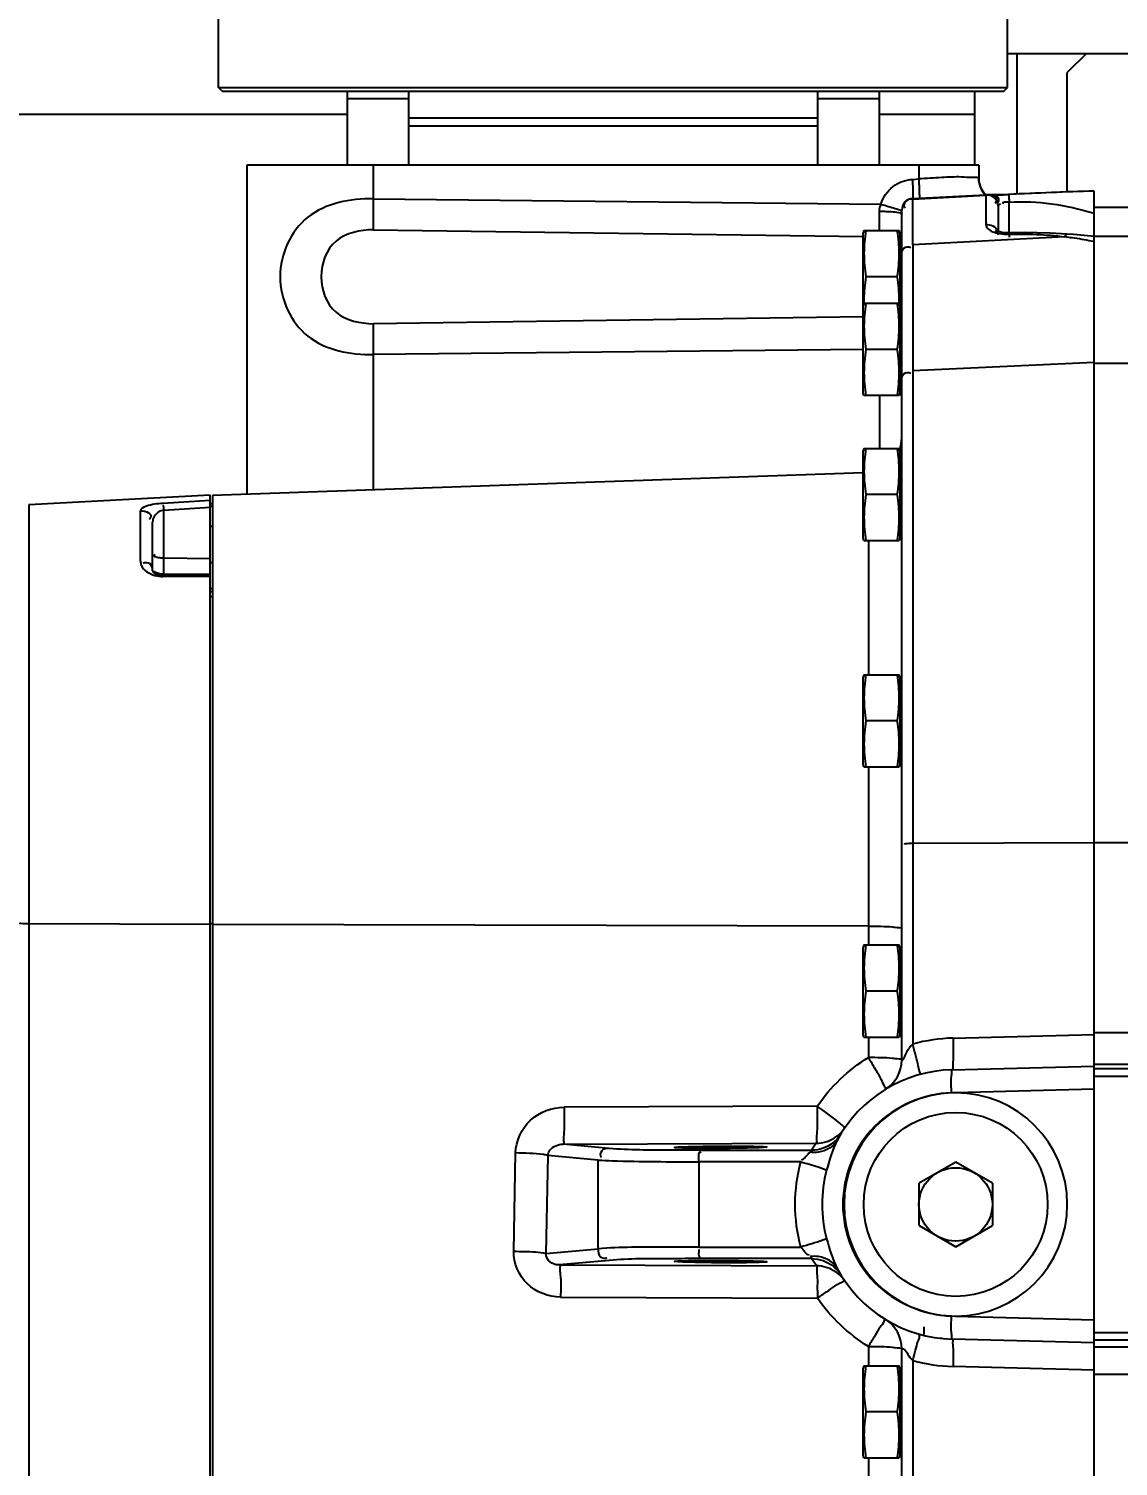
# Model space of a CAD drawing. Header units: millimetres. Extents: x 0 to 10500, y 0 to 7425.
# Drawn here: x 2471.9 to 2754.9, y 2016.7 to 2390.1 of the extents above; entities that cross this region are included whole.
import ezdxf

# ---------------------------------------------------------------- set-up
doc = ezdxf.new("R2010")
doc.units = ezdxf.units.MM
doc.header["$LTSCALE"] = 577.5
doc.layers.get('0').update_dxf_attribs({"linetype": 'CONTINUOUS'})
doc.layers.add('02___PRT_ALL_AXES', color=7, linetype='CONTINUOUS')
doc.layers.add('AXES', color=7, linetype='CONTINUOUS')
doc.styles.add('TEXTSTYLE_2', font='txt', dxfattribs={"width": 0.8})
doc.dimstyles.new('DIMSTYLE_1', dxfattribs={"dimtxt": 75, "dimasz": 3.5, "dimexe": 1.5, "dimexo": 1.5, "dimgap": 18.75, "dimtad": 1, "dimdec": 1, "dimtxsty": 'TEXTSTYLE_2', "dimblk": '_FILLED', "dimblk1": '_FILLED', "dimblk2": '_FILLED', "dimcen": 0.09, "dimadec": 1, "dimazin": 2, "dimtp": 0.1, "dimtm": 0.1, "dimtfac": 1, "dimtdec": 1, "dimtofl": 0, "dimtmove": 0, "dimatfit": 3, "dimldrblk": '_FILLED', "dimfxl": 1, "dimtolj": 1, "dimarcsym": 0})

# ---------------------------------------------------------------- blocks, each defined once
blk = doc.blocks.new('_FILLED')
at = {"color": 0, "linetype": 'ByBlock'}
blk.add_solid([(0, 0), (-1, 0.21), (-1, -0.21)], dxfattribs=at)
blk = doc.blocks.new('*D7')
at = {"color": 2, "linetype": 'Continuous', "transparency": 16777216}
for p, q in [((766.71, 2608.73), (681.85, 2608.73)), ((683.35, 2608.73), (683.35, 2129.73)), ((976.56, 2608.73), (818.98, 2608.73)), ((683.35, 1650.73), (683.35, 2129.73)), ((2711.14, 1650.73), (681.85, 1650.73))]:
    blk.add_line(p, q, dxfattribs=at)
at = {"color": 2, "linetype": 'Continuous', "transparency": 16777216, "xscale": 3.5, "yscale": 3.5, "zscale": 3.5}
for p, rotation in [((683.35, 2608.73), 90), ((683.35, 1650.73), 270)]:
    blk.add_blockref('_FILLED', p, dxfattribs=dict(at, rotation=rotation))
at = {"color": 2, "linetype": 'Continuous', "transparency": 16777216, "insert": (589.6, 2129.73), "char_height": 75, "width": 180, "attachment_point": 2, "rotation": 90, "line_spacing_factor": 0.9, "style": 'TEXTSTYLE_2'}
blk.add_mtext('958', dxfattribs=at)
blk = doc.blocks.new('*D8')
at = {"color": 2, "linetype": 'Continuous', "transparency": 16777216}
for p, q in [((2711.14, 2533.73), (889.89, 2533.73)), ((891.39, 2533.73), (891.39, 2129.73)), ((891.39, 1725.73), (891.39, 2129.73)), ((2711.14, 1725.73), (889.89, 1725.73))]:
    blk.add_line(p, q, dxfattribs=at)
at = {"color": 2, "linetype": 'Continuous', "transparency": 16777216, "xscale": 3.5, "yscale": 3.5, "zscale": 3.5}
for p, rotation in [((891.39, 2533.73), 90), ((891.39, 1725.73), 270)]:
    blk.add_blockref('_FILLED', p, dxfattribs=dict(at, rotation=rotation))
at = {"color": 2, "linetype": 'Continuous', "transparency": 16777216, "insert": (797.64, 2129.73), "char_height": 75, "width": 180, "attachment_point": 2, "rotation": 90, "line_spacing_factor": 0.9, "style": 'TEXTSTYLE_2'}
blk.add_mtext('808', dxfattribs=at)
blk = doc.blocks.new('*D9')
at = {"color": 2, "linetype": 'Continuous', "transparency": 16777216}
for p, q in [((747.82, 2633.73), (501.66, 2633.73)), ((503.16, 2633.73), (503.16, 2129.73)), ((503.16, 1625.73), (503.16, 2129.73)), ((2586.14, 1625.73), (501.66, 1625.73))]:
    blk.add_line(p, q, dxfattribs=at)
at = {"color": 2, "linetype": 'Continuous', "transparency": 16777216, "xscale": 3.5, "yscale": 3.5, "zscale": 3.5}
for p, rotation in [((503.16, 2633.73), 90), ((503.16, 1625.73), 270)]:
    blk.add_blockref('_FILLED', p, dxfattribs=dict(at, rotation=rotation))
at = {"color": 2, "linetype": 'Continuous', "transparency": 16777216, "insert": (409.41, 2129.73), "char_height": 75, "width": 240, "attachment_point": 2, "rotation": 90, "line_spacing_factor": 0.9, "style": 'TEXTSTYLE_2'}
blk.add_mtext('1008', dxfattribs=at)

msp = doc.modelspace()

# ---------------------------------------------------------------- linework, layer by layer
at = {"color": 3, "linetype": 'Continuous'}
for p, q in [((2726.19, 2383.73), (2746.69, 2383.73)), ((2728.69, 2347.19), (2728.69, 2383.73)), ((2717.69, 2354.73), (2717.69, 2373.9))]:
    msp.add_line(p, q, dxfattribs=at)
at = {"color": 7, "linetype": 'Continuous'}
for p, q in [((2746.69, 2383.73), (2741.69, 2378.73)), ((2746.69, 2383.73), (2802.69, 2383.73)), ((2741.69, 2347.74), (2741.69, 2378.73)), ((2522.19, 2373.9), (2521.19, 2374.9)), ((2521.19, 2374.9), (2726.19, 2374.9)), ((2522.19, 2373.9), (2725.19, 2373.9)), ((2570.6, 2371.9), (2554.6, 2371.9)), ((2692.79, 2371.9), (2676.79, 2371.9)), ((2725.19, 2373.9), (2726.19, 2374.9)), ((2676.79, 2366.9), (2570.6, 2366.9)), ((2570.6, 2364.9), (2676.79, 2364.9))]:
    msp.add_line(p, q, dxfattribs=at)
at = {"color": 6, "linetype": 'Continuous'}
for p, q in [((2528.59, 2354.73), (2528.59, 2269.21)), ((2718.69, 2354.73), (2528.59, 2354.73)), ((2561.41, 2354.73), (2561.41, 2345.96)), ((2703.17, 2351.11), (2703.17, 2354.73)), ((2718.69, 2354.73), (2718.69, 2351.14)), ((2701.43, 2351.01), (2703.17, 2351.11)), ((2718.71, 2350.67), (2718.69, 2351.14)), ((2719.27, 2348.59), (2718.71, 2350.67)), ((2561.41, 2345.96), (2693.28, 2344.58)), ((2701.52, 2346.02), (2720.53, 2347.03)), ((2701.53, 2346.02), (2701.54, 2345.89)), ((2701.54, 2333.97), (2701.53, 2346.02)), ((2701.54, 2345.89), (2720.54, 2346.9)), ((2720.39, 2347), (2719.27, 2348.59)), ((2720.53, 2347.02), (2720.53, 2347.03)), ((2720.53, 2347.03), (2720.53, 2346.22)), ((2720.53, 2346.22), (2720.53, 2343.64)), ((2721.1, 2347), (2721.01, 2347.01)), ((2721.25, 2347), (2721.1, 2347)), ((2721.47, 2346.99), (2721.25, 2347)), ((2721.74, 2346.98), (2721.47, 2346.99)), ((2721.99, 2346.98), (2721.74, 2346.98)), ((2721.77, 2346.97), (2721.99, 2346.98)), ((2722.48, 2346.97), (2721.99, 2346.98)), ((2723.2, 2346.97), (2722.48, 2346.97)), ((2724.08, 2346.99), (2723.2, 2346.97)), ((2725.09, 2347.02), (2724.08, 2346.99)), ((2726.39, 2347.08), (2725.09, 2347.02)), ((2726.38, 2347.08), (2726.39, 2347.08)), ((2732.45, 2347.37), (2726.39, 2347.08)), ((2726.61, 2337.12), (2726.61, 2345.11)), ((2741.63, 2347.74), (2732.45, 2347.37)), ((2748.69, 2347.97), (2741.63, 2347.74)), ((2748.69, 1875.49), (2748.69, 2347.96)), ((2698.69, 2122.24), (2698.69, 2343.02)), ((2720.53, 2343.64), (2720.53, 2339.32)), ((2723.69, 2344.03), (2723.69, 2337.52)), ((2801.52, 2343.73), (2748.69, 2343.73)), ((2561.41, 2337.93), (2688.84, 2336.13)), ((2688.87, 2337.73), (2688.69, 2337.09)), ((2688.87, 2337.73), (2698.02, 2337.73)), ((2698.19, 2337.09), (2698.02, 2337.73)), ((2723.37, 2337.67), (2723.28, 2337.72)), ((2723.28, 2337.72), (2723.43, 2337.53)), ((2723.66, 2337.53), (2723.37, 2337.67)), ((2688.69, 2318.19), (2688.69, 2337.08)), ((2698.19, 2337.09), (2698.19, 2318.43)), ((2698.69, 2337.09), (2698.19, 2337.09)), ((2740.96, 2336.07), (2701.54, 2333.97)), ((2701.54, 2333.97), (2701.54, 2126.38)), ((2723.43, 2337.53), (2723.68, 2336.77)), ((2724.71, 2337.24), (2723.66, 2337.53)), ((2723.68, 2336.77), (2723.69, 2336.59)), ((2726.21, 2337.12), (2724.71, 2337.24)), ((2730.44, 2337.19), (2726.21, 2337.12)), ((2726.38, 2336.77), (2726.45, 2337.12)), ((2737.22, 2337.06), (2730.44, 2337.19)), ((2741.66, 2336.81), (2737.22, 2337.06)), ((2743.29, 2336.68), (2741.66, 2336.81)), ((2747.86, 2336.24), (2743.29, 2336.68)), ((2748.69, 2336.15), (2747.86, 2336.24)), ((2798.39, 2336.15), (2748.69, 2336.15)), ((2697.52, 2325.73), (2689.36, 2325.73)), ((2688.68, 2315.33), (2561.41, 2313.52)), ((2688.87, 2318.83), (2688.69, 2318.19)), ((2688.69, 2295.48), (2688.69, 2318.18)), ((2688.87, 2318.83), (2698.02, 2318.83)), ((2698.19, 2318.19), (2698.02, 2318.83)), ((2698.19, 2318.19), (2698.19, 2295.47)), ((2698.69, 2318.19), (2698.19, 2318.19)), ((2688.69, 2306.83), (2561.41, 2305.5)), ((2561.41, 2305.5), (2561.41, 2270.36)), ((2697.52, 2306.83), (2689.36, 2306.83)), ((2701.54, 2301.36), (2748.69, 2303.5)), ((2748.69, 2303.29), (2798.21, 2303.29)), ((2688.87, 2294.83), (2688.69, 2295.47)), ((2698.02, 2294.83), (2688.87, 2294.83)), ((2692.9, 2294.83), (2692.9, 2281.13)), ((2698.19, 2295.47), (2698.02, 2294.83)), ((2698.69, 2295.47), (2698.19, 2295.47)), ((2688.87, 2281.13), (2688.69, 2280.49)), ((2688.69, 2257.78), (2688.69, 2280.48)), ((2688.87, 2281.13), (2698.02, 2281.13)), ((2698.19, 2280.49), (2698.02, 2281.13)), ((2698.19, 2280.49), (2698.19, 2257.77)), ((2698.69, 2280.49), (2698.19, 2280.49)), ((2688.69, 2274.81), (2519.69, 2268.9)), ((2519.08, 2268.97), (2471.92, 2266.5)), ((2519.08, 2267.58), (2506.76, 2266.8)), ((2519.08, 1928.56), (2519.08, 2268.97)), ((2519.69, 2266.73), (2519.08, 2266.73)), ((2519.69, 2268.9), (2519.69, 1927.56)), ((2697.52, 2269.13), (2689.36, 2269.13)), ((2471.92, 2266.5), (2471.92, 1929.96)), ((2500.92, 2251.84), (2500.92, 2264.87)), ((2507, 2265.07), (2519.08, 2265.83)), ((2507, 2248.47), (2507, 2265.07)), ((2519.08, 2266.09), (2519.69, 2266.09)), ((2504.08, 2249.42), (2504.08, 2261.96)), ((2519.69, 2260.81), (2519.08, 2260.81)), ((2688.87, 2257.13), (2688.69, 2257.77)), ((2698.02, 2257.13), (2688.87, 2257.13)), ((2690.01, 2257.13), (2690.01, 2222.33)), ((2698.19, 2257.77), (2698.02, 2257.13)), ((2698.69, 2257.77), (2698.19, 2257.77)), ((2519.08, 2252.46), (2507, 2252.59)), ((2504.09, 2249.4), (2504.06, 2249.44)), ((2504.06, 2249.44), (2504.08, 2249.31)), ((2504.08, 2249.31), (2504.08, 2249.31)), ((2504.46, 2249.08), (2504.09, 2249.4)), ((2505.3, 2248.7), (2504.46, 2249.08)), ((2506.49, 2248.48), (2505.3, 2248.7)), ((2506.9, 2248.47), (2506.49, 2248.48)), ((2506.9, 2248.47), (2519.08, 2248.55)), ((2519.08, 2248.29), (2507, 2248.21)), ((2519.69, 2251.39), (2519.08, 2251.39)), ((2506.76, 2247.88), (2510.86, 2247.89)), ((2519.08, 2244.71), (2519.69, 2244.71)), ((2519.08, 2243.93), (2519.69, 2243.93)), ((2519.69, 2242.58), (2519.08, 2242.58)), ((2688.87, 2222.33), (2688.69, 2221.69)), ((2688.87, 2222.33), (2698.02, 2222.33)), ((2698.19, 2221.69), (2698.02, 2222.33)), ((2688.69, 2198.98), (2688.69, 2221.68)), ((2698.19, 2221.69), (2698.19, 2198.97)), ((2698.69, 2221.69), (2698.19, 2221.69)), ((2697.52, 2210.33), (2689.36, 2210.33)), ((2688.87, 2198.33), (2688.69, 2198.97)), ((2698.02, 2198.33), (2688.87, 2198.33)), ((2690.01, 2198.33), (2690.01, 2152.13)), ((2698.19, 2198.97), (2698.02, 2198.33)), ((2698.69, 2198.97), (2698.19, 2198.97)), ((2748.69, 2178.69), (2701.54, 2178.48)), ((2870.76, 2178.67), (2748.69, 2178.67)), ((2519.08, 2157.44), (2471.92, 2157.61)), ((2519.69, 2157.6), (2519.08, 2157.6)), ((2690.01, 2157.03), (2519.69, 2157.44)), ((2688.87, 2152.13), (2688.69, 2151.49)), ((2688.69, 2128.78), (2688.69, 2151.48)), ((2688.87, 2152.13), (2698.02, 2152.13)), ((2698.19, 2151.49), (2698.02, 2152.13)), ((2698.19, 2151.49), (2698.19, 2128.77)), ((2698.69, 2151.49), (2698.19, 2151.49)), ((2697.52, 2140.13), (2689.36, 2140.13)), ((2688.87, 2128.13), (2688.69, 2128.77)), ((2698.19, 2128.77), (2698.02, 2128.13)), ((2698.69, 2128.77), (2698.19, 2128.77)), ((2712.01, 2127.93), (2748.69, 2128.89)), ((2748.69, 2129.39), (2868.88, 2129.39)), ((2698.02, 2128.13), (2688.87, 2128.13)), ((2690.01, 2128.13), (2690.01, 2122.87)), ((2748.69, 2121.19), (2862.69, 2121.19)), ((2711.78, 2119.72), (2748.69, 2120.68)), ((2748.69, 2120.03), (2862.69, 2120.03)), ((2862.69, 2118), (2748.69, 2118)), ((2712.69, 2113.73), (2711.62, 2113.71)), ((2748.69, 2114.69), (2712.59, 2113.74)), ((2676.71, 2110.22), (2611, 2109.98)), ((2682.39, 2102.24), (2682.48, 2102.4)), ((2682.48, 2102.4), (2682.63, 2102.65)), ((2682.63, 2102.65), (2682.74, 2102.83)), ((2682.74, 2102.83), (2682.89, 2103.09)), ((2682.89, 2103.08), (2682.78, 2102.91)), ((2682.78, 2102.91), (2682.85, 2103.02)), ((2610.72, 2100.36), (2676.43, 2100.6)), ((2622.7, 2099.26), (2610.72, 2100.36)), ((2646.47, 2098.81), (2675.27, 2098.81)), ((2675.4, 2098.74), (2675.25, 2098.55)), ((2676.43, 2100.6), (2675.27, 2098.81)), ((2675.27, 2098.81), (2675.4, 2098.74)), ((2681.9, 2101.36), (2681.94, 2101.43)), ((2681.94, 2101.43), (2682.06, 2101.67)), ((2682.06, 2101.67), (2682.18, 2101.88)), ((2682.18, 2101.88), (2682.29, 2102.07)), ((2682.29, 2102.07), (2682.39, 2102.24)), ((2597.89, 2072.58), (2598.37, 2098.09)), ((2606.75, 2097.46), (2606.27, 2071.96)), ((2619.82, 2096.26), (2606.75, 2097.46)), ((2619.82, 2073.2), (2619.82, 2096.26)), ((2645.96, 2095.81), (2645.96, 2073.65)), ((2672.49, 2095.81), (2645.96, 2095.81)), ((2675.25, 2098.55), (2674.87, 2098.26)), ((2712.69, 2095.73), (2703.17, 2090.23)), ((2722.22, 2090.23), (2712.69, 2095.73)), ((2703.17, 2079.23), (2703.17, 2090.23)), ((2722.22, 2090.23), (2722.22, 2079.23)), ((2703.17, 2079.23), (2712.69, 2073.73)), ((2712.69, 2073.73), (2722.22, 2079.23)), ((2606.27, 2071.96), (2619.82, 2073.2)), ((2645.96, 2073.65), (2672.49, 2073.65)), ((2622.7, 2070.2), (2609.79, 2069.01)), ((2609.79, 2069.01), (2676.5, 2068.77)), ((2675.27, 2070.65), (2646.47, 2070.65)), ((2674.87, 2071.19), (2675.25, 2070.91)), ((2675.25, 2070.91), (2675.4, 2070.72)), ((2675.4, 2070.72), (2675.27, 2070.65)), ((2676.5, 2068.77), (2675.27, 2070.65)), ((2682.77, 2066.56), (2682.89, 2066.37)), ((2682.85, 2066.44), (2682.78, 2066.56)), ((2610.06, 2060.65), (2676.77, 2060.4)), ((2711.62, 2055.75), (2712.69, 2055.73)), ((2712.59, 2055.71), (2748.69, 2054.77)), ((2704.39, 2052.97), (2704.39, 2050.97)), ((2708.89, 2050.2), (2708.89, 2049.94)), ((2748.69, 2051.45), (2867.69, 2051.45)), ((2690.01, 2047.85), (2690.01, 2042.83)), ((2698.69, 1880.97), (2698.69, 2047.22)), ((2748.69, 2048.77), (2711.78, 2049.74)), ((2867.69, 2049.43), (2748.69, 2049.43)), ((2748.69, 2047.72), (2867.69, 2047.72)), ((2688.87, 2042.83), (2688.69, 2042.19)), ((2688.87, 2042.83), (2698.02, 2042.83)), ((2698.19, 2042.19), (2698.02, 2042.83)), ((2701.54, 2044.16), (2701.54, 1877.96)), ((2748.69, 2041.65), (2712.01, 2042.61)), ((2688.69, 2019.48), (2688.69, 2042.18)), ((2698.19, 2042.19), (2698.19, 2019.47)), ((2698.69, 2042.19), (2698.19, 2042.19)), ((2748.69, 2040.6), (2873.93, 2040.6)), ((2697.52, 2030.83), (2689.36, 2030.83)), ((2688.87, 2018.83), (2688.69, 2019.47)), ((2698.02, 2018.83), (2688.87, 2018.83)), ((2690.01, 2018.83), (2690.01, 1968.83)), ((2698.19, 2019.47), (2698.02, 2018.83)), ((2698.69, 2019.47), (2698.19, 2019.47))]:
    msp.add_line(p, q, dxfattribs=at)
for radius in [23.88, 9.53]:
    msp.add_circle((2712.69, 2084.73), radius, dxfattribs=at)
for centre, radius, start, end in [((2545.97, 2342.53), 157.43, 2.2373, 3.1243), ((2924.42, 2341.95), 363.04, 179.3669, 180.6338), ((2701.69, 2343.02), 3, 93.0312, 179.9998), ((2665.78, 2346.05), 37.57, 359.9452, 0.9851), ((2720.69, 2344.03), 3, 0.0003, 93.0411), ((2723.05, 2403.65), 56.7, 268.0341, 268.7103), ((2722.01, 2424.38), 77.42, 270.7822, 271.9549), ((2721.11, 2452.04), 105.1, 271.9326, 272.8731), ((2778.09, 1317.6), 1030.77, 91.6341, 92.87543), ((1771.73, 2340.18), 921.19, 359.84687, 0.15879), ((2697.49, 2339.75), 2.63, 71.2812, 73.433), ((2724.77, 2264.64), 81.16, 72.8574, 73.1208), ((2724.06, 2331.73), 35.19, 175.1439, 184.854), ((2662.82, 2331.73), 35.19, 355.1438, 4.8539), ((2725.74, 2346.23), 9.44, 256.4193, 260.5884), ((2728.78, 2238.46), 98.37, 82.5405, 82.8881), ((2728.79, 2238.53), 98.29, 81.3834, 82.5407), ((2728.81, 2238.65), 98.18, 79.8569, 81.3832), ((2728.79, 2238.55), 98.27, 78.4636, 79.8566), ((2728.78, 2238.49), 98.34, 78.3148, 78.4638), ((2724.01, 2319.69), 35.15, 175.0794, 179.9412), ((2662.87, 2319.69), 35.15, 0.0571, 4.9186), ((2722.35, 2319.73), 33.49, 180.0044, 181.5432), ((2664.53, 2319.73), 33.49, 358.4539, 359.994), ((2724.06, 2312.83), 35.19, 175.1439, 184.854), ((2662.82, 2312.83), 35.19, 355.1438, 4.8539), ((2923.4, 2309.51), 362.01, 179.3644, 180.6349), ((2724.06, 2300.83), 35.19, 175.1439, 184.854), ((2662.87, 2300.79), 35.15, 0.0571, 4.9186), ((2663.65, 2300.84), 34.37, 356.5827, 359.9722), ((2661.13, 2300.98), 36.9, 355.1295, 356.6031), ((2689.69, 2283.85), 9, 340.2351, 360), ((2724.06, 2275.13), 35.19, 175.1439, 184.854), ((2662.82, 2275.13), 35.19, 355.1438, 4.8539), ((2724.06, 2263.13), 35.19, 175.1439, 184.854), ((2662.82, 2263.13), 35.19, 355.1438, 4.8539), ((2724.06, 2216.33), 35.19, 175.1439, 184.854), ((2662.82, 2216.33), 35.19, 355.1438, 4.8539), ((2724.06, 2204.33), 35.19, 175.1439, 184.854), ((2662.82, 2204.33), 35.19, 355.1438, 4.8539), ((2724.06, 2146.13), 35.19, 175.1439, 184.854), ((2662.82, 2146.13), 35.19, 355.1438, 4.8539), ((2724.06, 2134.13), 35.19, 175.1439, 184.854), ((2662.82, 2134.13), 35.19, 355.1438, 4.8539), ((2713.2, 2083.74), 44.21, 91.5326, 105.2911), ((2689.69, 2122.24), 9, 301.5154, 360), ((2712.69, 2084.73), 35, 91.5, 151.629), ((2712.69, 2084.73), 29, 92.12, 267.88), ((2712.69, 2084.73), 29, 270, 90), ((2675.17, 2107.85), 9.08, 309.2408, 326.9866), ((2676.37, 2109.6), 9.01, 307.2121, 313.6439), ((2676.33, 2109.65), 9.08, 313.6361, 314.9287), ((2676.38, 2109.6), 9.01, 314.9102, 325.5842), ((2675.21, 2061.64), 9.02, 44.0555, 51.1514), ((2676.48, 2059.82), 8.94, 52.892, 56.1816), ((2675.2, 2061.63), 9.04, 33.0644, 44.0795), ((2676.4, 2059.73), 9.07, 34.5968, 52.8472), ((2712.69, 2084.73), 35, 208.371, 268.5), ((2689.69, 2047.22), 9, 0, 58.4846), ((2713.19, 2086.8), 44.2, 254.7075, 268.4687), ((2724.06, 2036.83), 35.19, 175.1439, 184.854), ((2662.82, 2036.83), 35.19, 355.1438, 4.8539), ((2724.06, 2024.83), 35.19, 175.1439, 184.854), ((2662.82, 2024.83), 35.19, 355.1438, 4.8539)]:
    msp.add_arc(centre, radius, start, end, dxfattribs=at)
for centre, major_axis in [((2651.69, 2099.58), (12, 0.05)), ((2651.69, 2069.88), (12, -0.05))]:
    msp.add_ellipse(centre, major_axis=major_axis, ratio=0.025788, dxfattribs=at)
for points, knots in [([(2693.28, 2344.58), (2693.83, 2346.31), (2695.95, 2349.58), (2699.62, 2350.89), (2701.43, 2351.01)], [0, 0, 0, 0, 0.500097, 1, 1, 1, 1]), ([(2718.69, 2351.15), (2718.69, 2351.56), (2716.31, 2351.38), (2713.83, 2351.75), (2708.67, 2351.44), (2705.13, 2351.26), (2703.17, 2351.11)], [0, 0, 0, 0, 0.079505, 0.297134, 0.621072, 1, 1, 1, 1]), ([(2561.41, 2345.96), (2555.52, 2345.99), (2542.77, 2343.77), (2534.49, 2325.73), (2542.77, 2307.69), (2555.52, 2305.46), (2561.41, 2305.5)], [0, 0, 0, 0, 0.254627, 0.5, 0.745373, 1, 1, 1, 1]), ([(2701.54, 2345.89), (2700.85, 2345.86), (2699.33, 2345.75), (2699.1, 2343.96), (2699.46, 2343.51)], [0, 0, 0, 0, 0.540214, 1, 1, 1, 1]), ([(2720.53, 2347.02), (2720.76, 2347.04), (2721.24, 2347.01), (2721.72, 2346.91), (2721.95, 2346.83)], [0, 0, 0, 0, 0.477633, 1, 1, 1, 1]), ([(2721.77, 2346.97), (2721.97, 2346.96), (2722.41, 2346.96), (2722.84, 2346.96), (2723.07, 2346.97)], [0, 0, 0, 0, 0.461635, 1, 1, 1, 1]), ([(2721.95, 2346.83), (2722.02, 2346.81), (2722.15, 2346.77), (2722.28, 2346.72), (2722.34, 2346.69)], [0, 0, 0, 0, 0.504924, 1, 1, 1, 1]), ([(2722.34, 2346.69), (2722.54, 2346.6), (2722.91, 2346.39), (2723.16, 2346.02), (2723.21, 2345.83)], [0, 0, 0, 0, 0.533667, 1, 1, 1, 1]), ([(2723.24, 2345.62), (2723.24, 2345.47), (2723.15, 2345.13), (2722.97, 2344.85), (2722.85, 2344.7)], [0, 0, 0, 0, 0.433883, 1, 1, 1, 1]), ([(2723.21, 2345.83), (2723.22, 2345.8), (2723.23, 2345.73), (2723.24, 2345.65), (2723.24, 2345.62)], [0, 0, 0, 0, 0.493069, 1, 1, 1, 1]), ([(2723.8, 2345.91), (2723.83, 2345.77), (2723.82, 2345.46), (2723.73, 2345.16), (2723.66, 2345)], [0, 0, 0, 0, 0.445037, 1, 1, 1, 1]), ([(2726.39, 2347.08), (2726.49, 2347.13), (2726.44, 2346.09), (2726.56, 2345.81), (2726.57, 2345.33)], [0, 0, 0, 0, 0.194421, 1, 1, 1, 1]), ([(2692.91, 2342.73), (2693.47, 2342.73), (2695.25, 2342.67), (2697.06, 2342.62), (2698.24, 2342.27)], [0, 0, 0, 0, 0.313763, 1, 1, 1, 1]), ([(2693.28, 2344.58), (2693.93, 2344.38), (2695.75, 2343.82), (2697.6, 2343.32), (2698.76, 2342.89)], [0, 0, 0, 0, 0.353559, 1, 1, 1, 1]), ([(2698.33, 2342.24), (2698.36, 2342.23), (2698.42, 2342.21), (2698.47, 2342.19), (2698.5, 2342.18)], [0, 0, 0, 0, 0.531361, 1, 1, 1, 1]), ([(2698.5, 2342.18), (2698.55, 2342.15), (2698.63, 2342.11), (2698.69, 2342.02), (2698.69, 2341.99)], [0, 0, 0, 0, 0.620521, 1, 1, 1, 1]), ([(2724.31, 2344.6), (2724.15, 2344.53), (2723.88, 2344.41), (2723.69, 2344.14), (2723.69, 2344.03)], [0, 0, 0, 0, 0.612536, 1, 1, 1, 1]), ([(2561.41, 2337.93), (2558.03, 2337.89), (2550.57, 2336.38), (2546.55, 2325.73), (2550.57, 2315.07), (2558.03, 2313.57), (2561.41, 2313.52)], [0, 0, 0, 0, 0.251641, 0.5, 0.748359, 1, 1, 1, 1]), ([(2720.53, 2339.32), (2720.53, 2339.09), (2721, 2337.79), (2722.48, 2337.3), (2723.53, 2337.05)], [0, 0, 0, 0, 0.177256, 1, 1, 1, 1]), ([(2723.18, 2337.72), (2723.14, 2337.63), (2723.05, 2337.45), (2722.92, 2337.29), (2722.85, 2337.2)], [0, 0, 0, 0, 0.454474, 1, 1, 1, 1]), ([(2726.45, 2337.23), (2726.47, 2337.28), (2726.61, 2336.47), (2726.56, 2336.37), (2726.57, 2336.02)], [0, 0, 0, 0, 0.154616, 1, 1, 1, 1]), ([(2741.66, 2336.81), (2741.55, 2336.82), (2741.27, 2336.51), (2741.09, 2336.26), (2740.96, 2336.07)], [0, 0, 0, 0, 0.322855, 1, 1, 1, 1]), ([(2698.69, 2331.38), (2698.69, 2331.99), (2698.87, 2333.39), (2700.5, 2333.62), (2701, 2333.31)], [0, 0, 0, 0, 0.507611, 1, 1, 1, 1]), ([(2698.69, 2298.76), (2698.69, 2299.37), (2698.87, 2300.78), (2700.5, 2301), (2701, 2300.69)], [0, 0, 0, 0, 0.507611, 1, 1, 1, 1]), ([(2506.76, 2266.8), (2505.28, 2266.71), (2503.47, 2266.61), (2500.92, 2265.49), (2500.92, 2264.87)], [0, 0, 0, 0, 0.702547, 1, 1, 1, 1]), ([(2500.92, 2264.87), (2501.65, 2264.9), (2502.74, 2264.78), (2503.85, 2263.64), (2503.47, 2262.9), (2503.23, 2262.61)], [0, 0, 0, 0, 0.520779, 0.736285, 1, 1, 1, 1]), ([(2507, 2265.07), (2506.5, 2264.99), (2505.04, 2264.53), (2504.08, 2262.96), (2504.08, 2261.96)], [0, 0, 0, 0, 0.337059, 1, 1, 1, 1]), ([(2507, 2265.07), (2506.97, 2265.45), (2507.14, 2265.57), (2506.81, 2266.41), (2506.8, 2266.35)], [0, 0, 0, 0, 0.866161, 1, 1, 1, 1]), ([(2500.92, 2251.84), (2500.94, 2251.46), (2501.33, 2249.61), (2503.29, 2248.49), (2504.71, 2248.12)], [0, 0, 0, 0, 0.20419, 1, 1, 1, 1]), ([(2507, 2252.59), (2506.65, 2252.59), (2505.94, 2252.65), (2505.21, 2252.76), (2504.25, 2253.08), (2504.67, 2253.48), (2504.83, 2253.57)], [0, 0, 0, 0, 0.327396, 0.639891, 0.826933, 1, 1, 1, 1]), ([(2504.08, 2249.31), (2504.08, 2249.95), (2503.82, 2251.42), (2502.09, 2251.55), (2501.6, 2251.19)], [0, 0, 0, 0, 0.508088, 1, 1, 1, 1]), ([(2504.08, 2249.31), (2504.08, 2249.19), (2504.64, 2248.16), (2506.04, 2248.16), (2507, 2248.21)], [0, 0, 0, 0, 0.112672, 1, 1, 1, 1]), ([(2506.76, 2247.88), (2506.78, 2248.05), (2506.74, 2248.13), (2506.89, 2248.57), (2506.9, 2248.52)], [0, 0, 0, 0, 0.775774, 1, 1, 1, 1]), ([(2506.9, 2248.52), (2506.92, 2248.46), (2506.94, 2248.26), (2506.96, 2248.07), (2506.96, 2247.93)], [0, 0, 0, 0, 0.321377, 1, 1, 1, 1]), ([(2701.54, 2178.48), (2701.2, 2178.48), (2700.82, 2178.52), (2699.06, 2178.31), (2699.43, 2178.27)], [0, 0, 0, 0, 0.478722, 1, 1, 1, 1]), ([(2471.92, 2157.61), (2471.6, 2157.61), (2471.16, 2157.6), (2469.23, 2157.72), (2469.66, 2157.77)], [0, 0, 0, 0, 0.425053, 1, 1, 1, 1]), ([(2690.01, 2157.03), (2691.12, 2157.03), (2693.12, 2156.97), (2696, 2156.93), (2697.4, 2156.62), (2698.69, 2156.63), (2698.69, 2156.4)], [0, 0, 0, 0, 0.382876, 0.705104, 0.920328, 1, 1, 1, 1]), ([(2701.54, 2126.38), (2700.88, 2125.63), (2700.19, 2125.16), (2698.69, 2121.56), (2698.69, 2122.24)], [0, 0, 0, 0, 0.596149, 1, 1, 1, 1]), ([(2703.44, 2118.48), (2703.64, 2118.54), (2703.04, 2119.66), (2703.07, 2120.95), (2702.25, 2123.55), (2701.81, 2125.36), (2701.54, 2126.38)], [0, 0, 0, 0, 0.075003, 0.287807, 0.610543, 1, 1, 1, 1]), ([(2712.01, 2127.93), (2712.04, 2126.87), (2712.03, 2124.98), (2712.12, 2122.24), (2711.83, 2120.96), (2711.99, 2119.72), (2711.78, 2119.72)], [0, 0, 0, 0, 0.387728, 0.709863, 0.923142, 1, 1, 1, 1]), ([(2690.01, 2122.87), (2690.63, 2121.86), (2691.71, 2120.01), (2693.32, 2117.35), (2693.81, 2115.89), (2694.61, 2114.7), (2694.4, 2114.57)], [0, 0, 0, 0, 0.377473, 0.700998, 0.919459, 1, 1, 1, 1]), ([(2698.69, 2122.24), (2698.69, 2122.47), (2697.4, 2122.46), (2696, 2122.77), (2693.12, 2122.81), (2691.12, 2122.87), (2690.01, 2122.87)], [0, 0, 0, 0, 0.079685, 0.294948, 0.61721, 1, 1, 1, 1]), ([(2711.62, 2113.71), (2711.58, 2115.12), (2711.42, 2117.22), (2711.74, 2118.79), (2711.62, 2119.71), (2711.78, 2119.72)], [0, 0, 0, 0, 0.704702, 0.921497, 1, 1, 1, 1]), ([(2711.62, 2113.71), (2704.35, 2113.52), (2689.36, 2107.08), (2680.39, 2084.73), (2689.36, 2062.38), (2704.35, 2055.93), (2711.62, 2055.74)], [0, 0, 0, 0, 0.249891, 0.5, 0.750109, 1, 1, 1, 1]), ([(2598.37, 2098.09), (2598.44, 2101.2), (2601.37, 2107.61), (2607.87, 2109.94), (2611, 2109.98)], [0, 0, 0, 0, 0.49861, 1, 1, 1, 1]), ([(2611, 2109.98), (2611.01, 2108.79), (2610.97, 2106.59), (2611.05, 2103.56), (2610.71, 2101.74), (2610.95, 2100.52), (2610.72, 2100.36)], [0, 0, 0, 0, 0.37113, 0.69308, 0.914452, 1, 1, 1, 1]), ([(2676.71, 2110.22), (2676.71, 2109.03), (2676.68, 2106.83), (2676.76, 2103.8), (2676.42, 2101.97), (2676.65, 2100.76), (2676.43, 2100.6)], [0, 0, 0, 0, 0.371193, 0.693249, 0.914519, 1, 1, 1, 1]), ([(2683.39, 2105.13), (2683.06, 2105.45), (2680.93, 2107.28), (2678.64, 2108.9), (2676.71, 2110.22)], [0, 0, 0, 0, 0.165283, 1, 1, 1, 1]), ([(2683.82, 2104.51), (2683.86, 2104.57), (2683.66, 2104.85), (2683.52, 2105), (2683.39, 2105.13)], [0, 0, 0, 0, 0.293405, 1, 1, 1, 1]), ([(2606.75, 2097.46), (2606.78, 2097.94), (2607.47, 2099.66), (2609.46, 2100.38), (2610.72, 2100.36)], [0, 0, 0, 0, 0.276585, 1, 1, 1, 1]), ([(2622.7, 2099.26), (2622.02, 2099.25), (2620.48, 2099.16), (2620.23, 2097.36), (2620.59, 2096.89)], [0, 0, 0, 0, 0.53487, 1, 1, 1, 1]), ([(2646.47, 2098.81), (2643.78, 2098.81), (2635.86, 2098.88), (2627.92, 2098.79), (2622.7, 2099.26)], [0, 0, 0, 0, 0.339028, 1, 1, 1, 1]), ([(2681.9, 2101.36), (2681, 2099.69), (2678.24, 2098.17), (2675.61, 2098.19), (2674.87, 2098.26)], [0, 0, 0, 0, 0.718636, 1, 1, 1, 1]), ([(2606.75, 2097.46), (2606.37, 2097.57), (2603.58, 2097.93), (2600.78, 2098.05), (2598.37, 2098.09)], [0, 0, 0, 0, 0.140753, 1, 1, 1, 1]), ([(2619.82, 2096.26), (2621.04, 2096.16), (2629.75, 2095.84), (2638.47, 2095.81), (2645.96, 2095.81)], [0, 0, 0, 0, 0.140247, 1, 1, 1, 1]), ([(2645.96, 2095.81), (2645.96, 2096.15), (2646.03, 2096.99), (2645.91, 2097.69), (2646.26, 2098.53), (2646.34, 2098.15), (2646.37, 2098.03)], [0, 0, 0, 0, 0.349921, 0.799989, 0.875806, 1, 1, 1, 1]), ([(2672.49, 2095.81), (2673.22, 2095.59), (2675.47, 2094.92), (2677.73, 2094.28), (2679.17, 2093.65)], [0, 0, 0, 0, 0.328018, 1, 1, 1, 1]), ([(2610.06, 2060.65), (2606.97, 2060.7), (2600.49, 2063.01), (2597.85, 2069.51), (2597.89, 2072.58)], [0, 0, 0, 0, 0.501373, 1, 1, 1, 1]), ([(2597.89, 2072.58), (2598.82, 2072.56), (2601.61, 2072.43), (2604.47, 2072.46), (2606.27, 2071.96)], [0, 0, 0, 0, 0.333473, 1, 1, 1, 1]), ([(2645.96, 2073.65), (2643.01, 2073.65), (2634.3, 2073.57), (2625.56, 2073.69), (2619.82, 2073.2)], [0, 0, 0, 0, 0.339036, 1, 1, 1, 1]), ([(2619.82, 2073.2), (2619.82, 2072.49), (2619.86, 2070.94), (2621.67, 2070.61), (2622.12, 2070.97)], [0, 0, 0, 0, 0.550437, 1, 1, 1, 1]), ([(2646.47, 2070.65), (2646.39, 2070.66), (2645.86, 2071.43), (2646, 2072.29), (2646.1, 2073.03)], [0, 0, 0, 0, 0.098598, 1, 1, 1, 1]), ([(2679.17, 2075.81), (2678.84, 2075.67), (2676.64, 2074.86), (2674.39, 2074.2), (2672.49, 2073.65)], [0, 0, 0, 0, 0.15329, 1, 1, 1, 1]), ([(2609.79, 2069.01), (2609.42, 2069.01), (2607.81, 2069), (2606.15, 2070.71), (2606.27, 2071.96)], [0, 0, 0, 0, 0.229447, 1, 1, 1, 1]), ([(2609.79, 2069.01), (2609.98, 2068.88), (2609.79, 2067.85), (2610.23, 2065.3), (2610.1, 2062.6), (2610.06, 2060.65)], [0, 0, 0, 0, 0.083218, 0.29888, 1, 1, 1, 1]), ([(2646.47, 2070.65), (2643.78, 2070.65), (2635.86, 2070.58), (2627.92, 2070.67), (2622.7, 2070.2)], [0, 0, 0, 0, 0.339028, 1, 1, 1, 1]), ([(2681.9, 2068.1), (2681, 2069.77), (2678.24, 2071.29), (2675.61, 2071.27), (2674.87, 2071.19)], [0, 0, 0, 0, 0.718636, 1, 1, 1, 1]), ([(2676.5, 2068.77), (2676.68, 2068.63), (2676.5, 2067.61), (2676.79, 2066.04), (2676.73, 2063.4), (2676.77, 2061.47), (2676.77, 2060.4)], [0, 0, 0, 0, 0.083236, 0.298987, 0.618864, 1, 1, 1, 1]), ([(2676.77, 2060.4), (2677.56, 2060.95), (2679.86, 2062.44), (2682.06, 2064.16), (2683.71, 2064.85)], [0, 0, 0, 0, 0.349611, 1, 1, 1, 1]), ([(2683.71, 2064.85), (2683.73, 2064.86), (2683.77, 2064.87), (2683.81, 2064.88), (2683.82, 2064.88)], [0, 0, 0, 0, 0.578715, 1, 1, 1, 1]), ([(2683.82, 2064.88), (2683.83, 2064.89), (2683.85, 2064.89), (2683.86, 2064.88), (2683.87, 2064.88)], [0, 0, 0, 0, 0.634444, 1, 1, 1, 1]), ([(2694.4, 2054.89), (2694.22, 2055), (2693.92, 2053.67), (2692.91, 2052.83), (2691.62, 2050.35), (2690.57, 2048.76), (2690.01, 2047.85)], [0, 0, 0, 0, 0.074696, 0.288375, 0.611644, 1, 1, 1, 1]), ([(2711.78, 2049.74), (2711.62, 2049.74), (2711.74, 2050.66), (2711.42, 2052.24), (2711.58, 2054.33), (2711.62, 2055.75)], [0, 0, 0, 0, 0.078415, 0.294995, 1, 1, 1, 1]), ([(2701.54, 2044.16), (2701.79, 2045.07), (2702.27, 2046.63), (2702.73, 2048.97), (2703.36, 2049.89), (2703.28, 2051.02), (2703.44, 2050.97)], [0, 0, 0, 0, 0.397514, 0.718861, 0.927633, 1, 1, 1, 1]), ([(2690.01, 2047.85), (2691.12, 2047.85), (2693.12, 2047.79), (2696, 2047.75), (2697.4, 2047.44), (2698.69, 2047.45), (2698.69, 2047.22)], [0, 0, 0, 0, 0.382877, 0.705104, 0.920328, 1, 1, 1, 1]), ([(2698.69, 2047.22), (2698.69, 2047.34), (2699.87, 2046.86), (2700.05, 2045.7), (2701.07, 2044.68), (2701.54, 2044.16)], [0, 0, 0, 0, 0.086213, 0.511554, 1, 1, 1, 1]), ([(2711.78, 2049.74), (2711.96, 2049.74), (2711.83, 2048.69), (2712.08, 2047.59), (2712.01, 2045.21), (2712.03, 2043.56), (2712.01, 2042.61)], [0, 0, 0, 0, 0.074862, 0.283649, 0.604174, 1, 1, 1, 1])]:
    msp.add_open_spline(points, degree=3, knots=knots, dxfattribs=at)
for points in [[(2701.43, 2351.01), (2701.48, 2350.24), (2701.51, 2349.46), (2701.54, 2348.69)], [(2718.69, 2351.14), (2718.7, 2350.35), (2718.86, 2349.55), (2719.16, 2348.82)], [(2719.16, 2348.82), (2719.47, 2348.1), (2719.93, 2347.42), (2720.49, 2346.88)], [(2701.54, 2348.69), (2701.57, 2347.76), (2701.61, 2346.84), (2701.61, 2345.91)], [(2703.34, 2346.7), (2703.33, 2347.35), (2703.31, 2348.01), (2703.28, 2348.67)], [(2721.99, 2346.98), (2722.69, 2346.98), (2723.69, 2346.6), (2723.8, 2345.91)], [(2726.61, 2345.11), (2726, 2345.04), (2724.58, 2345.21), (2724.82, 2344.65)], [(2726.61, 2345.11), (2733.9, 2345.51), (2741.35, 2344.42), (2748.34, 2342.3)], [(2692.91, 2342.73), (2692.91, 2343.36), (2693.04, 2344), (2693.28, 2344.58)], [(2689.36, 2337.73), (2689.21, 2336.73), (2689.08, 2335.72), (2689, 2334.71)], [(2697.89, 2334.71), (2697.81, 2335.72), (2697.68, 2336.73), (2697.52, 2337.73)], [(2720.53, 2339.32), (2721.56, 2339.37), (2723.54, 2338.68), (2723.18, 2337.72)], [(2724.2, 2336.91), (2724.92, 2336.79), (2725.65, 2336.75), (2726.38, 2336.77)], [(2726.38, 2336.77), (2731.24, 2336.9), (2736.14, 2336.73), (2740.96, 2336.07)], [(2689, 2328.75), (2689.08, 2327.74), (2689.21, 2326.73), (2689.36, 2325.73)], [(2697.52, 2325.73), (2697.68, 2326.73), (2697.81, 2327.74), (2697.89, 2328.75)], [(2689.36, 2325.73), (2689.21, 2324.73), (2689.08, 2323.72), (2689, 2322.71)], [(2697.89, 2322.71), (2697.81, 2323.72), (2697.68, 2324.73), (2697.52, 2325.73)], [(2689.36, 2318.83), (2689.21, 2317.83), (2689.08, 2316.82), (2689, 2315.81)], [(2697.89, 2315.81), (2697.81, 2316.82), (2697.68, 2317.83), (2697.52, 2318.83)], [(2689, 2309.85), (2689.08, 2308.84), (2689.21, 2307.83), (2689.36, 2306.83)], [(2697.52, 2306.83), (2697.68, 2307.83), (2697.81, 2308.84), (2697.89, 2309.85)], [(2689.36, 2306.83), (2689.21, 2305.83), (2689.08, 2304.82), (2689, 2303.81)], [(2697.89, 2303.81), (2697.81, 2304.82), (2697.68, 2305.83), (2697.52, 2306.83)], [(2689, 2297.85), (2689.08, 2296.84), (2689.21, 2295.83), (2689.36, 2294.83)], [(2697.52, 2294.83), (2697.68, 2295.83), (2697.81, 2296.84), (2697.89, 2297.85)], [(2689.36, 2281.13), (2689.21, 2280.13), (2689.08, 2279.12), (2689, 2278.11)], [(2697.89, 2278.11), (2697.81, 2279.12), (2697.68, 2280.13), (2697.52, 2281.13)], [(2689, 2272.15), (2689.08, 2271.14), (2689.21, 2270.13), (2689.36, 2269.13)], [(2697.52, 2269.13), (2697.68, 2270.13), (2697.81, 2271.14), (2697.89, 2272.15)], [(2689.36, 2269.13), (2689.21, 2268.13), (2689.08, 2267.12), (2689, 2266.11)], [(2697.89, 2266.11), (2697.81, 2267.12), (2697.68, 2268.13), (2697.52, 2269.13)], [(2689, 2260.15), (2689.08, 2259.14), (2689.21, 2258.13), (2689.36, 2257.13)], [(2697.52, 2257.13), (2697.68, 2258.13), (2697.81, 2259.14), (2697.89, 2260.15)], [(2504.71, 2248.12), (2505.38, 2247.95), (2506.08, 2247.86), (2506.76, 2247.88)], [(2510.86, 2247.89), (2513.6, 2247.91), (2516.34, 2247.93), (2519.08, 2247.94)], [(2689.36, 2222.33), (2689.21, 2221.33), (2689.08, 2220.32), (2689, 2219.31)], [(2697.89, 2219.31), (2697.81, 2220.32), (2697.68, 2221.33), (2697.52, 2222.33)], [(2689, 2213.35), (2689.08, 2212.34), (2689.21, 2211.33), (2689.36, 2210.33)], [(2697.52, 2210.33), (2697.68, 2211.33), (2697.81, 2212.34), (2697.89, 2213.35)], [(2689.36, 2210.33), (2689.21, 2209.33), (2689.08, 2208.32), (2689, 2207.31)], [(2697.89, 2207.31), (2697.81, 2208.32), (2697.68, 2209.33), (2697.52, 2210.33)], [(2689, 2201.35), (2689.08, 2200.34), (2689.21, 2199.33), (2689.36, 2198.33)], [(2697.52, 2198.33), (2697.68, 2199.33), (2697.81, 2200.34), (2697.89, 2201.35)], [(2689.36, 2152.13), (2689.21, 2151.13), (2689.08, 2150.12), (2689, 2149.11)], [(2697.89, 2149.11), (2697.81, 2150.12), (2697.68, 2151.13), (2697.52, 2152.13)], [(2689, 2143.15), (2689.08, 2142.14), (2689.21, 2141.13), (2689.36, 2140.13)], [(2689.36, 2140.13), (2689.21, 2139.13), (2689.08, 2138.12), (2689, 2137.11)], [(2697.52, 2140.13), (2697.68, 2141.13), (2697.81, 2142.14), (2697.89, 2143.15)], [(2697.89, 2137.11), (2697.81, 2138.12), (2697.68, 2139.13), (2697.52, 2140.13)], [(2689, 2131.15), (2689.08, 2130.14), (2689.21, 2129.13), (2689.36, 2128.13)], [(2697.52, 2128.13), (2697.68, 2129.13), (2697.81, 2130.14), (2697.89, 2131.15)], [(2676.71, 2110.22), (2680.17, 2115.27), (2684.79, 2119.67), (2690.01, 2122.87)], [(2676.43, 2100.59), (2678.33, 2100.6), (2680.31, 2101.27), (2681.83, 2102.42)], [(2680.91, 2100.82), (2679.36, 2099.56), (2677.27, 2098.81), (2675.27, 2098.8)], [(2681.9, 2101.36), (2680.6, 2098.96), (2679.89, 2096.28), (2679.17, 2093.65)], [(2672.49, 2073.65), (2670.51, 2080.77), (2670.51, 2088.69), (2672.49, 2095.81)], [(2674.87, 2098.26), (2674.08, 2097.63), (2673.57, 2096.63), (2672.66, 2096.2)], [(2679.17, 2093.65), (2677.61, 2087.91), (2677.61, 2081.55), (2679.17, 2075.81)], [(2672.49, 2073.65), (2673.21, 2073.01), (2673.65, 2071.73), (2674.62, 2071.67)], [(2679.17, 2075.81), (2679.89, 2073.18), (2680.6, 2070.5), (2681.9, 2068.1)], [(2675.27, 2070.65), (2677.25, 2070.65), (2679.33, 2069.91), (2680.87, 2068.67)], [(2681.46, 2067.25), (2680.02, 2068.22), (2678.23, 2068.77), (2676.5, 2068.77)], [(2690.01, 2047.85), (2684.82, 2051.03), (2680.22, 2055.4), (2676.77, 2060.4)], [(2689.36, 2042.83), (2689.21, 2041.83), (2689.08, 2040.82), (2689, 2039.81)], [(2697.89, 2039.81), (2697.81, 2040.82), (2697.68, 2041.83), (2697.52, 2042.83)], [(2689, 2033.85), (2689.08, 2032.84), (2689.21, 2031.83), (2689.36, 2030.83)], [(2697.52, 2030.83), (2697.68, 2031.83), (2697.81, 2032.84), (2697.89, 2033.85)], [(2689.36, 2030.83), (2689.21, 2029.83), (2689.08, 2028.82), (2689, 2027.81)], [(2697.89, 2027.81), (2697.81, 2028.82), (2697.68, 2029.83), (2697.52, 2030.83)], [(2689, 2021.85), (2689.08, 2020.84), (2689.21, 2019.83), (2689.36, 2018.83)], [(2697.52, 2018.83), (2697.68, 2019.83), (2697.81, 2020.84), (2697.89, 2021.85)]]:
    msp.add_open_spline(points, degree=3, dxfattribs=at)
at = {"layer": '02___PRT_ALL_AXES', "color": 7, "linetype": 'Continuous'}
for p, q in [((2002.14, 2367.93), (2554.6, 2367.93)), ((2692.79, 2367.93), (2717.69, 2367.93))]:
    msp.add_line(p, q, dxfattribs=at)
at = {"layer": 'AXES', "color": 7, "linetype": 'Continuous'}
for p, q in [((2521.19, 2374.9), (2521.19, 2397.9)), ((2726.19, 2374.9), (2726.19, 2397.9)), ((2554.6, 2373.9), (2554.6, 2354.73)), ((2570.6, 2373.9), (2570.6, 2354.73)), ((2676.79, 2373.9), (2676.79, 2354.73)), ((2692.79, 2373.9), (2692.79, 2354.73))]:
    msp.add_line(p, q, dxfattribs=at)

# ---------------------------------------------------------------- dimensions: what is measured, and where the dimension line sits
at = {"color": 2, "linetype": 'Continuous'}
for base, p1, p2, angle, text, picture, middle in [((503.16, 1625.73), (749.32, 2633.73), (2587.64, 1625.73), 270, '1008', '*D9', (503.16, 2131.6)), ((683.35, 2608.73), (2712.64, 1650.73), (978.06, 2608.73), 90, '958', '*D7', (683.35, 2131.6)), ((891.39, 1725.73), (2712.64, 2533.73), (2712.64, 1725.73), 270, '808', '*D8', (891.39, 2129.73))]:
    dim = msp.add_linear_dim(base=base, p1=p1, p2=p2, angle=angle, text=text, dimstyle='DIMSTYLE_1', dxfattribs=at)
    dim.commit()
    dim.dimension.update_dxf_attribs({"geometry": picture, "text_midpoint": middle, "dimtype": 160})

doc.saveas('drawing.dxf')
